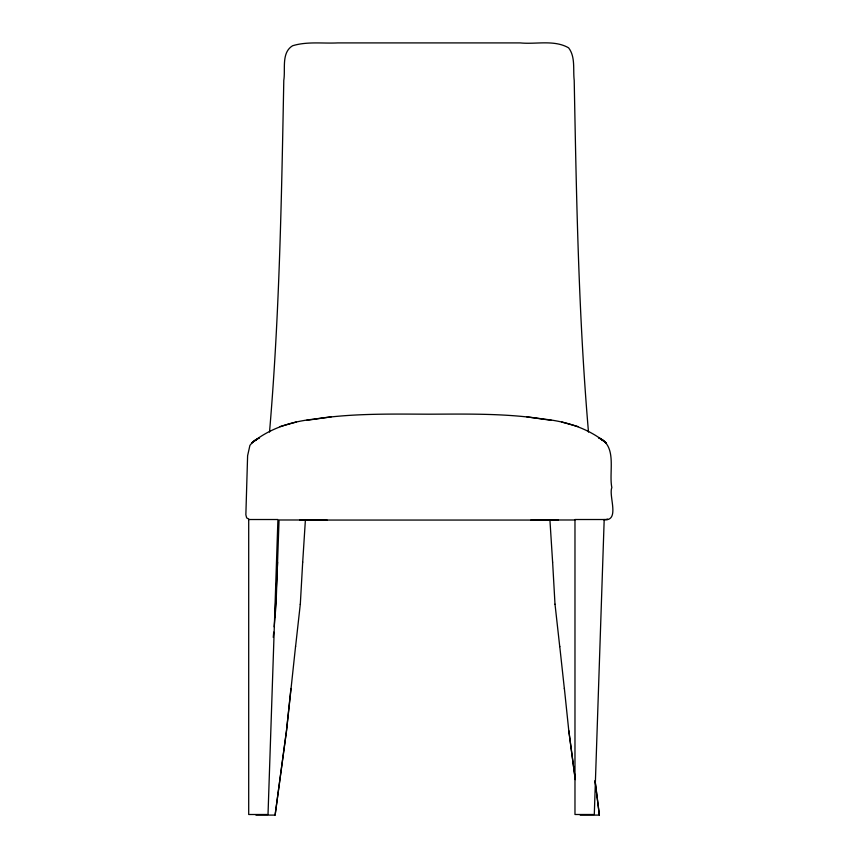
<?xml version="1.0" encoding="UTF-8"?>
<svg xmlns="http://www.w3.org/2000/svg" width="858" height="858" viewBox="0 0 858 858"><rect width="100%" height="100%" fill="white"/><g stroke="black" fill="none" stroke-linecap="round" stroke-linejoin="round"><path stroke-width="1.29" d="M277.595 562.087L274.935 617.363M300.3 604.418L302.692 562.087M302.692 562.205L305.394 519.98L279.054 519.98L276.061 604.418L274.163 626.833M269.519 432.067L269.734 429.515C279.59 313.374 281.553 196.793 283.794 80.32C285.628 69.273 281.092 52.735 292.567 45.764C307.132 41.27 322.758 43.651 337.752 42.911L520.248 42.911C536.068 44.498 554.204 39.532 568.607 47.834C575.621 56.95 572.908 69.659 574.206 80.32C576.447 196.793 578.41 313.374 588.266 429.515L588.481 432.067M273.262 637.387L273.713 632.11M290.948 688.47L286.497 730.641L275.107 815.1L255.941 815.1M295.57 646.321L286.497 730.941L275.107 815.1M295.57 646.621L300.3 604.193M530.898 520.087L549.731 520.045M603.582 519.616C620.559 521.964 608.365 495.774 611.84 487.601C608.579 471.685 617.663 445.903 598.53 437.666L603.367 440.765C586.046 427.606 565.014 421.235 543.586 419.112C505.716 413.224 467.202 414.06 429 414.189C390.798 414.06 352.284 413.224 314.414 419.112C292.986 421.235 271.954 427.606 254.633 440.765L259.47 437.666L252.906 441.859L249.914 445.377L247.608 455.727L245.86 514.789L246.654 517.9L248.799 519.079M279.998 426.587L296.107 422.061M306.563 420.334L331.145 416.881M604.064 519.562L607.882 519.38L606.585 519.433M574.935 519.98L549.924 519.98L552.616 562.205M299.549 520.055L558.451 520.055M580.201 815.1L599.367 815.1L595.087 780.769M305.609 520.034L327.102 520.087M526.855 416.881L551.437 420.334M561.893 422.061L578.002 426.587M575.257 779.45L568.811 730.641M575.257 779.611L568.811 730.941L564.371 688.47M595.087 780.93L599.367 815.1M555.008 604.193L559.738 646.621M559.738 646.321L564.371 688.792M552.616 562.087L555.008 604.418M248.702 519.519L248.702 814.499L268.018 814.499L277.917 519.519L248.702 519.519M604.193 519.519L594.294 814.499L574.978 814.499L574.978 519.519L604.193 519.519M252.735 441.977L251.694 443.028L256.338 439.435L252.735 441.977M605.265 441.977L601.662 439.435L606.306 443.028L605.265 441.977"/></g></svg>
